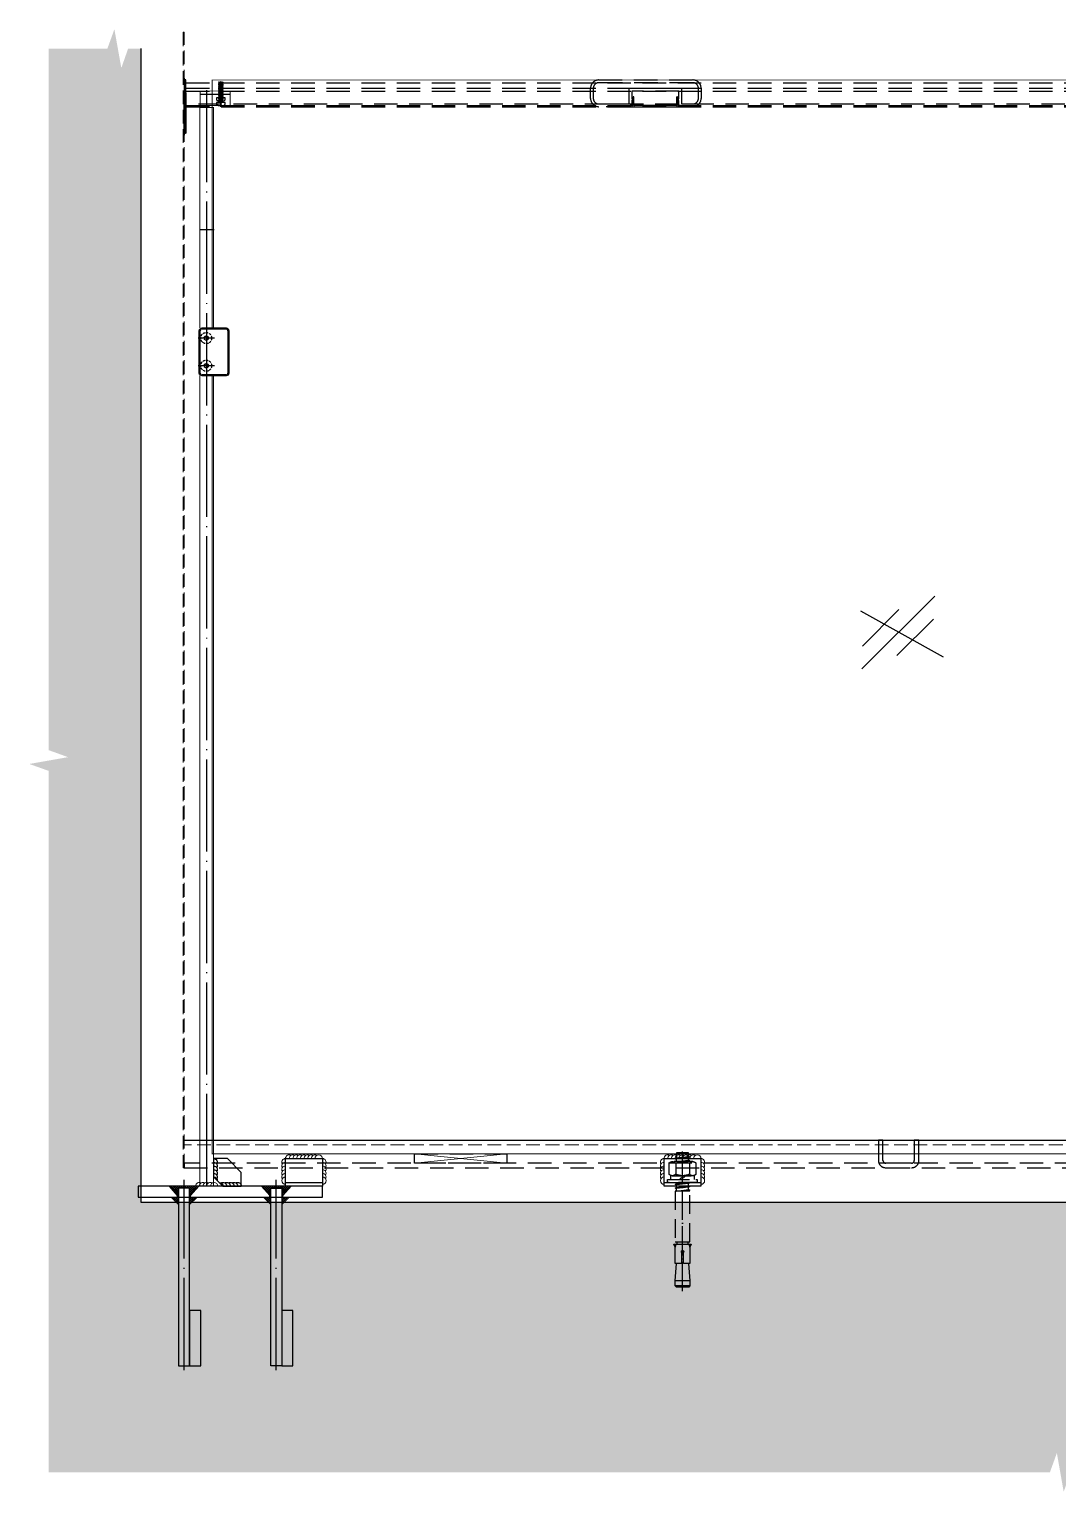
# Model space of a CAD drawing. Header units: millimetres. Extents: x 2 to 2233, y -18 to 1568.
# Drawn here: x 2 to 1117, y -18 to 1568 of the extents above; entities that cross this region are included whole.
import ezdxf

# ---------------------------------------------------------------- set-up
doc = ezdxf.new("R2010")
doc.units = ezdxf.units.MM
for name, pattern in [('CENTER', [2, 1.25, -0.25, 0.25, -0.25]), ('DASH', [0.35, 0.25, -0.1]), ('DASHED', [19.05, 12.7, -6.35]), ('DOTE', [2.42, 2, -0.2, 0.02, -0.2]), ('HIDDEN', [9.525, 6.35, -3.175])]:
    doc.linetypes.add(name, pattern=pattern)
for name, color, linetype in [('@F03_Section_Glass', 4, 'Continuous'), ('@F05_Section_Steel', 24, 'Continuous'), ('@F09_Submate', 8, 'Continuous'), ('@F17_Gridline_Other', 132, 'Continuous'), ('DIM', 8, 'Continuous'), ('F01_Section_Alu.E', 92, 'Continuous'), ('F06_Section_Steel', 24, 'Continuous'), ('F08_Hardware', 13, 'Continuous'), ('F09_Submate', 8, 'Continuous'), ('F23_Wall', 2, 'Continuous'), ('F25_Stru_Fill', 252, 'Continuous'), ('F26_Dote', 1, 'DOTE'), ('F57_Sign', 240, 'Continuous'), ('F58_Dote', 1, 'DOTE'), ('pj', 4, 'Continuous'), ('WELD', 8, 'Continuous'), ('XX', 6, 'DASHED'), ('ZX', 1, 'CENTER'), ('图框', 7, 'Continuous')]:
    doc.layers.add(name, color=color, linetype=linetype)
doc.layers.add('JY-11填充层', color=8, linetype='Continuous', lineweight=5)
doc.layers.add('虚线', color=6, linetype='HIDDEN', lineweight=13)
pattern_1 = [(45, (-65008.453, 15002.4512), (-1.122532015, 1.122532015), []), (135, (-65008.453, 15002.4512), (-1.122532015, -1.122532015), [])]
pattern_2 = [(45, (419.8, 348.14), (-112.25, 112.25), [])]

# ---------------------------------------------------------------- blocks, each defined once
blk = doc.blocks.new('A$C2D332B79')
at = {"layer": 'DIM', "linetype": 'DASHED', "ltscale": 450}
blk.add_line((7.2, 0), (358.3, 351.1), dxfattribs=at)
at = {"layer": 'DIM'}
for p, q in [((9.8, 110.5), (185.3, 286)), ((0, 279.9), (398.5, 58.2)), ((176.3, 65), (351.8, 240.6))]:
    blk.add_line(p, q, dxfattribs=at)
blk = doc.blocks.new('*U98')
at = {"layer": 'JY-11填充层'}
for centre, end in [((4, 0), 180), ((8, 0), 120), ((12, 0), 120), ((16, 0), 120), ((20, 0), 120), ((24, 0), 120)]:
    blk.add_arc(centre, 4, 0, end, dxfattribs=at)
blk = doc.blocks.new('*U14')
at = {"layer": 'JY-11填充层'}
for centre, end in [((4, 0), 180), ((8, 0), 120), ((12, 0), 120), ((16, 0), 120), ((20, 0), 120), ((24, 0), 120), ((28, 0), 120), ((32, 0), 120), ((36, 0), 120)]:
    blk.add_arc(centre, 4, 0, end, dxfattribs=at)
blk = doc.blocks.new('30角钢（平面）')
at = {"layer": '@F05_Section_Steel', "elevation": 0}
for points in [[(171496.2, -73616), (171496.2, -73586), (171456.2, -73586), (171456.2, -73616), (171496.2, -73616)], [(171496.2, -73612), (171496.2, -73612), (171456.2, -73612)]]:
    blk.add_lwpolyline(points, dxfattribs=at)
at = {"layer": 'JY-11填充层', "rotation": 90}
blk.add_blockref('*U98', (171456.2, -73614, 0), dxfattribs=at)
at = {"layer": 'JY-11填充层'}
blk.add_blockref('*U14', (171456.2, -73586, 0), dxfattribs=at)
at = {"layer": 'JY-11填充层', "xscale": -1, "rotation": 270}
blk.add_blockref('*U98', (171496.2, -73614, 0), dxfattribs=at)
blk = doc.blocks.new('FB10X15')
at = {"layer": 'F26_Dote', "linetype": 'DOTE', "ltscale": 10}
blk.add_line((73.71, 0), (-22.26, 0), dxfattribs=at)
at = {"layer": 'XX'}
for p, q in [((-17.34, -5), (-16.12, 5)), ((-14.16, 4), (-15.82, 4)), ((-14.84, -5), (-14.14, 0.74)), ((-13.06, 4.62), (-5.68, 4.62)), ((-2, 2), (-4.6, -0.6)), ((-2, 0.6), (-4.6, -2)), ((0.84, 4), (0, 4)), ((0.16, -5), (1.38, 5)), ((3.34, 4), (1.68, 4)), ((2.66, -5), (3.88, 5)), ((5.84, 4), (4.18, 4)), ((5.16, -5), (5.86, 0.74)), ((66.76, -5), (66.76, 5)), ((70.06, -5), (70.06, 5)), ((-15.14, -4), (-16.8, -4)), ((-14.14, -4), (-14.3, -4)), ((-13.06, -4.62), (-5.68, -4.62)), ((2.36, -4), (0.7, -4)), ((4.86, -4), (3.2, -4)), ((5.86, -4), (5.7, -4))]:
    blk.add_line(p, q, dxfattribs=at)
for points in [[(0, 10.1), (-2, 10.1), (-2, -9.9), (0, -9.9)], [(-17.34, -5), (-16.8, -4), (-15.82, 4), (-16.12, 5), (-16.66, 4), (-17.64, -4)], [(-4.6, 8.05), (-2, 8.05), (-2, -8.05), (-4.6, -8.05)], [(2.66, -5), (3.2, -4), (4.18, 4), (3.88, 5), (3.34, 4), (2.36, -4)], [(40.26, -5), (5.86, -5), (5.86, 5), (40.26, 5)]]:
    blk.add_lwpolyline(points, close=True, dxfattribs=at)
for points in [[(-17.64, -4), (-20.14, -4), (-20.14, 4), (-16.66, 4)], [(-14.14, 4.03), (-14.16, 4), (-15.14, -4), (-14.84, -5), (-14.3, -4), (-14.14, -2.68)], [(0, -4.47), (0.16, -5), (0.7, -4), (1.68, 4), (1.38, 5), (0.84, 4), (0, -2.86)], [(5.86, 4.03), (5.84, 4), (4.86, -4), (5.16, -5), (5.7, -4), (5.86, -2.68)], [(40.26, 3.9), (41.86, 3.9)], [(54.86, -4.13), (66.76, -5), (70.06, -5), (70.86, -4.2), (70.86, 4.2), (70.06, 5), (66.76, 5), (54.86, 4.13)], [(41.86, -3.9), (40.26, -3.9)]]:
    blk.add_lwpolyline(points, dxfattribs=at)
for points in [[(-13.06, 9.24), (-5.68, 9.24, -0.221695), (-4.6, 6.93), (-4.6, -6.93, -0.221695), (-5.68, -9.24), (-13.06, -9.24, -0.221695), (-14.14, -6.93), (-14.14, 6.93, -0.221695)], [(43.86, -5), (54.86, -5), (54.86, -0.6), (47.39, -0.6, -2.21525), (47.39, 0.6), (54.86, 0.6), (54.86, 5), (43.86, 5), (41.86, 5.8), (41.86, -5.8)]]:
    blk.add_lwpolyline(points, format="xyb", close=True, dxfattribs=at)
for points in [[(-14.14, 6.93, 0.221695), (-13.06, 4.62, 0.233154), (-13.06, -4.62, 0.221695), (-14.14, -6.93)], [(-4.6, 6.93, -0.221695), (-5.68, 4.62, -0.233154), (-5.68, -4.62, -0.221695), (-4.6, -6.93)]]:
    blk.add_lwpolyline(points, format="xyb", dxfattribs=at)
for centre, start, end in [((40.11, 23.2), 275.41211, 281.64943), ((40.11, -23.2), 78.35057, 84.58789)]:
    blk.add_arc(centre, 18.59, start, end, dxfattribs=at)
blk = doc.blocks.new('YM02-V')
at = {"layer": 'F06_Section_Steel'}
h = blk.add_hatch(dxfattribs=at)
h.set_pattern_fill('ANSI37', color=4, style=0)
h.set_pattern_definition(pattern_1)
h.paths.add_polyline_path([(0, 66), (0, 50), (2, 50), (2, 56), (10, 56), (10, 57)])
h.paths.add_polyline_path([(12, 64), (12, 56), (20, 56)])
h.paths.add_polyline_path([(12, 57), (10, 57), (10, 56), (12, 56)])
h.paths.add_polyline_path([(12, 44), (10, 44), (10, 43), (12, 43)])
h.paths.add_polyline_path([(10, 43), (10, 44), (2, 44), (2, 50), (0, 50), (0, 34)])
h.paths.add_polyline_path([(20, 44), (12, 44), (12, 36)])
h = blk.add_hatch(dxfattribs=at)
h.set_pattern_fill('ANSI37', color=4, style=0)
h.set_pattern_definition(pattern_1)
h.paths.add_polyline_path([(0, -66), (0, -50), (2, -50), (2, -56), (10, -56), (10, -57)])
h.paths.add_polyline_path([(12, -64), (12, -56), (20, -56)])
h.paths.add_polyline_path([(12, -57), (10, -57), (10, -56), (12, -56)])
h.paths.add_polyline_path([(12, -44), (10, -44), (10, -43), (12, -43)])
h.paths.add_polyline_path([(10, -43), (10, -44), (2, -44), (2, -50), (0, -50), (0, -34)])
h.paths.add_polyline_path([(20, -44), (12, -44), (12, -36)])
at = {"layer": 'F06_Section_Steel', "color": 4}
for p, q in [((10, 57), (0, 66)), ((12, 64), (20, 56)), ((12, 57), (10, 57)), ((10, 57), (10, 56)), ((10, 43), (0, 34)), ((10, 43), (10, 44)), ((12, 43), (10, 43)), ((12, 36), (20, 44)), ((10, -43), (0, -34)), ((12, -43), (10, -43)), ((10, -43), (10, -44)), ((12, -36), (20, -44)), ((10, -57), (0, -66)), ((10, -57), (10, -56)), ((12, -57), (10, -57)), ((12, -64), (20, -56))]:
    blk.add_line(p, q, dxfattribs=at)
at = {"layer": 'F06_Section_Steel'}
for points in [[(12, -100), (12, 100), (0, 100), (0, -100)], [(195, 68), (135, 68), (135, 56), (195, 56), (195, 68)], [(195, 44), (2, 44), (2, 56), (195, 56), (195, 44)], [(195, -44), (2, -44), (2, -56), (195, -56), (195, -44)], [(195, -32), (135, -32), (135, -44), (195, -44), (195, -32)]]:
    blk.add_lwpolyline(points, close=True, dxfattribs=at)
at = {"layer": 'F58_Dote', "ltscale": 50}
for p, q in [((199.6, 50), (-6.9, 50)), ((199.6, -50), (-6.9, -50))]:
    blk.add_line(p, q, dxfattribs=at)
blk = doc.blocks.new('肋板')
at = {"layer": '@F05_Section_Steel', "elevation": 0}
blk.add_lwpolyline([(-135353.8, 59079.8), (-135373.8, 59079.8), (-135373.8, 59094.8), (-135358.8, 59109.8), (-135343.8, 59109.8), (-135343.8, 59089.8)], close=True, dxfattribs=at)
at = {"layer": 'WELD'}
for centre, start, end in [((-135343.8, 59105.8, 0), 90, 210), ((-135343.8, 59101.8, 0), 90, 210), ((-135343.8, 59097.8, 0), 90, 210), ((-135343.8, 59093.8, 0), 90, 210), ((-135343.8, 59101.8, 0), 90, 150), ((-135343.8, 59097.8, 0), 90, 150), ((-135343.8, 59093.8, 0), 90, 150), ((-135369.8, 59079.8, 0), 60, 180), ((-135365.8, 59079.8, 0), 60, 180), ((-135365.8, 59079.8, 0), 120, 180), ((-135361.8, 59079.8, 0), 60, 180), ((-135361.8, 59079.8, 0), 120, 180), ((-135357.8, 59079.8, 0), 60, 180), ((-135357.8, 59079.8, 0), 120, 180), ((-135353.8, 59079.8, 0), 60, 180), ((-135353.8, 59079.8, 0), 120, 180), ((-135349.8, 59079.8, 0), 90, 180), ((-135349.8, 59079.8, 0), 120, 180), ((-135343.8, 59089.8, 0), 90, 210), ((-135343.8, 59085.8, 0), 90, 180), ((-135343.8, 59089.8, 0), 90, 150), ((-135343.8, 59085.8, 0), 90, 150)]:
    blk.add_arc(centre, 4, start, end, dxfattribs=at)
blk = doc.blocks.new('*U110')
at = {"layer": 'JY-11填充层'}
for centre, end in [((4, 0), 180), ((8, 0), 120), ((12, 0), 120), ((16, 0), 120), ((20, 0), 120)]:
    blk.add_arc(centre, 4, 0, end, dxfattribs=at)
blk = doc.blocks.new('*U23')
at = {"layer": 'pj'}
for p, q in [((-2.1, 0), (-2.1, -0.5)), ((-2.5, -0.8), (2.5, -0.4)), ((-2.5, -0.8), (2.5, -0.4)), ((-2.1, -0.5), (-2.5, -0.8)), ((-2.5, -0.8), (-2.5, -0.8)), ((-2.5, -0.8), (-2.1, -1.1)), ((-2.5, -1.6), (2.5, -1.2)), ((-2.5, -1.6), (2.5, -1.2)), ((-2.1, -1.3), (-2.5, -1.6)), ((-2.5, -1.6), (-2.5, -1.6)), ((-2.5, -1.6), (-2.1, -1.9)), ((-2.5, -2.4), (2.5, -2)), ((-2.5, -2.4), (2.5, -2)), ((-2.5, -2.4), (-2.1, -2.1)), ((-2.1, -2.7), (-2.5, -2.4)), ((-2.5, -2.4), (-2.5, -2.4)), ((-2.5, -3.2), (2.5, -2.8)), ((-2.5, -3.2), (2.5, -2.8)), ((-2.5, -3.2), (-2.1, -2.9)), ((-2.5, -3.2), (-2.5, -3.2)), ((-2.1, -3.5), (-2.5, -3.2)), ((-2.5, -4), (2.5, -3.6)), ((-2.5, -4), (2.5, -3.6)), ((-2.5, -4), (-2.1, -3.7)), ((-2.5, -4), (-2.5, -4)), ((-2.1, -4.3), (-2.5, -4)), ((-2.5, -4.8), (2.5, -4.4)), ((-2.5, -4.8), (2.5, -4.4)), ((-2.5, -4.8), (-2.1, -4.5)), ((-2.5, -4.8), (-2.5, -4.8)), ((-2.1, -5.1), (-2.5, -4.8)), ((-2.5, -5.6), (2.5, -5.2)), ((-2.5, -5.6), (2.5, -5.2)), ((-2.5, -5.6), (-2.1, -5.3)), ((-2.5, -5.6), (-2.5, -5.6)), ((-2.1, -5.9), (-2.5, -5.6)), ((-2.5, -6.4), (2.5, -6)), ((-2.5, -6.4), (2.5, -6)), ((-2.5, -6.4), (-2.1, -6.1)), ((-2.5, -6.4), (-2.5, -6.4)), ((-2.1, -6.7), (-2.5, -6.4)), ((-2.5, -7.2), (2.5, -6.8)), ((-2.5, -7.2), (2.5, -6.8)), ((-2.5, -7.2), (-2.1, -6.9)), ((-2.5, -7.2), (-2.5, -7.2)), ((-2.1, -7.5), (-2.5, -7.2)), ((-2.5, -8), (2.5, -7.6)), ((-2.5, -8), (2.5, -7.6)), ((-2.5, -8), (-2.1, -7.7)), ((-2.5, -8), (-2.5, -8)), ((-2.1, -8.3), (-2.5, -8)), ((-2.5, -8.8), (2.5, -8.4)), ((-2.5, -8.8), (2.5, -8.4)), ((-2.5, -8.8), (-2.1, -8.5)), ((-2.5, -8.8), (-2.5, -8.8)), ((-2.1, -9.1), (-2.5, -8.8)), ((-2.5, -9.6), (2.5, -9.2)), ((-2.5, -9.6), (2.5, -9.2)), ((-2.5, -9.6), (-2.1, -9.3)), ((-2.5, -9.6), (-2.5, -9.6)), ((-2.1, -9.9), (-2.5, -9.6)), ((-2.5, -10.4), (2.5, -10)), ((-2.5, -10.4), (2.5, -10)), ((-2.5, -10.4), (-2.1, -10.1)), ((-2.5, -10.4), (-2.5, -10.4)), ((-2.1, -10.7), (-2.5, -10.4)), ((-2.5, -11.2), (2.5, -10.8)), ((-2.5, -11.2), (2.5, -10.8)), ((-2.5, -11.2), (-2.1, -10.9)), ((-2.5, -11.2), (-2.5, -11.2)), ((-2.1, -11.5), (-2.5, -11.2)), ((-2.5, -12), (2.5, -11.6)), ((-2.5, -12), (2.5, -11.6)), ((-2.5, -12), (-2.1, -11.7)), ((-2.5, -12), (-2.5, -12)), ((-2.1, -12.3), (-2.5, -12)), ((-2.5, -12.8), (2.5, -12.4)), ((-2.5, -12.8), (2.5, -12.4)), ((-2.5, -12.8), (-2.1, -12.5)), ((-2.5, -12.8), (-2.5, -12.8)), ((-2.1, -13.1), (-2.5, -12.8)), ((-2.5, -13.6), (2.5, -13.2)), ((-2.5, -13.6), (2.5, -13.2)), ((-2.5, -13.6), (-2.1, -13.3)), ((-2.5, -13.6), (-2.5, -13.6)), ((-2.1, -13.9), (-2.5, -13.6)), ((-2.5, -14.4), (2.5, -14)), ((-2.5, -14.4), (2.5, -14)), ((-2.5, -14.4), (-2.1, -14.1)), ((-2.1, -14.7), (-2.5, -14.4)), ((-2.5, -14.4), (-2.5, -14.4)), ((-2.5, -15.2), (2.5, -14.8)), ((-2.5, -15.2), (2.5, -14.8)), ((-2.1, -14.9), (-2.5, -15.2)), ((-2.5, -15.2), (-2.5, -15.2)), ((-2.5, -15.2), (-2.1, -15.5)), ((-2.5, -16), (2.5, -15.6)), ((-2.5, -16), (2.5, -15.6)), ((-2.1, -15.7), (-2.5, -16)), ((-2.1, -0.5), (2.1, -0.1)), ((-2.1, -1.1), (2.1, -0.7)), ((-2.1, -1.3), (2.1, -0.9)), ((-2.1, -1.1), (-2.1, -1.3)), ((-2.1, -1.9), (2.1, -1.5)), ((-2.1, -2.1), (2.1, -1.7)), ((-2.1, -1.9), (-2.1, -2)), ((-2.1, -2.1), (-2.1, -2)), ((-2.1, -2.7), (2.1, -2.3)), ((-2.1, -2.9), (2.1, -2.5)), ((-2.1, -2.7), (-2.1, -2.8)), ((-2.1, -2.9), (-2.1, -2.8)), ((-2.1, -3.5), (2.1, -3.1)), ((-2.1, -3.7), (2.1, -3.3)), ((-2.1, -3.5), (-2.1, -3.6)), ((-2.1, -3.7), (-2.1, -3.6)), ((-2.1, -4.3), (2.1, -3.9)), ((-2.1, -4.5), (2.1, -4.1)), ((-2.1, -4.3), (-2.1, -4.4)), ((-2.1, -4.5), (-2.1, -4.4)), ((-2.1, -5.1), (2.1, -4.7)), ((-2.1, -5.3), (2.1, -4.9)), ((-2.1, -5.1), (-2.1, -5.2)), ((-2.1, -5.3), (-2.1, -5.2)), ((-2.1, -5.9), (2.1, -5.5)), ((-2.1, -6.1), (2.1, -5.7)), ((-2.1, -5.9), (-2.1, -6)), ((-2.1, -6.1), (-2.1, -6)), ((-2.1, -6.7), (2.1, -6.3)), ((-2.1, -6.9), (2.1, -6.5)), ((-2.1, -6.7), (-2.1, -6.8)), ((-2.1, -6.9), (-2.1, -6.8)), ((-2.1, -7.5), (2.1, -7.1)), ((-2.1, -7.7), (2.1, -7.3)), ((-2.1, -7.5), (-2.1, -7.6)), ((-2.1, -7.7), (-2.1, -7.6)), ((-2.1, -8.3), (2.1, -7.9)), ((-2.1, -8.5), (2.1, -8.1)), ((-2.1, -8.3), (-2.1, -8.4)), ((-2.1, -8.5), (-2.1, -8.4)), ((-2.1, -9.1), (2.1, -8.7)), ((-2.1, -9.3), (2.1, -8.9)), ((-2.1, -9.1), (-2.1, -9.2)), ((-2.1, -9.3), (-2.1, -9.2)), ((-2.1, -9.9), (2.1, -9.5)), ((-2.1, -10.1), (2.1, -9.7)), ((-2.1, -9.9), (-2.1, -10)), ((-2.1, -10.1), (-2.1, -10)), ((-2.1, -10.7), (2.1, -10.3)), ((-2.1, -10.9), (2.1, -10.5)), ((-2.1, -10.7), (-2.1, -10.8)), ((-2.1, -10.9), (-2.1, -10.8)), ((-2.1, -11.5), (2.1, -11.1)), ((-2.1, -11.7), (2.1, -11.3)), ((-2.1, -11.5), (-2.1, -11.6)), ((-2.1, -11.7), (-2.1, -11.6)), ((-2.1, -12.3), (2.1, -11.9)), ((-2.1, -12.5), (2.1, -12.1)), ((-2.1, -12.3), (-2.1, -12.4)), ((-2.1, -12.5), (-2.1, -12.4)), ((-2.1, -13.1), (2.1, -12.7)), ((-2.1, -13.3), (2.1, -12.9)), ((-2.1, -13.1), (-2.1, -13.2)), ((-2.1, -13.3), (-2.1, -13.2)), ((-2.1, -13.9), (2.1, -13.5)), ((-2.1, -14.1), (2.1, -13.7)), ((-2.1, -14.1), (-2.1, -13.9)), ((-2.1, -14.7), (2.1, -14.3)), ((-2.1, -14.9), (2.1, -14.5)), ((-2.1, -14.8), (-2.1, -14.7)), ((-2.1, -14.8), (-2.1, -14.9)), ((-2.1, -15.5), (2.1, -15.1)), ((-2.1, -15.7), (2.1, -15.3)), ((-2.1, -15.5), (-2.1, -15.7)), ((2.1, 0), (2.1, -0.1)), ((2.1, -0.1), (2.5, -0.4)), ((2.5, -0.4), (2.1, -0.7)), ((2.1, -0.7), (2.1, -0.9)), ((2.1, -0.9), (2.5, -1.2)), ((2.5, -1.2), (2.1, -1.5)), ((2.1, -1.5), (2.1, -1.6)), ((2.1, -1.7), (2.1, -1.6)), ((2.5, -2), (2.1, -1.7)), ((2.1, -2.3), (2.5, -2)), ((2.1, -2.3), (2.1, -2.4)), ((2.1, -2.5), (2.1, -2.4)), ((2.5, -2.8), (2.1, -2.5)), ((2.1, -3.1), (2.5, -2.8)), ((2.1, -3.1), (2.1, -3.2)), ((2.1, -3.3), (2.1, -3.2)), ((2.5, -3.6), (2.1, -3.3)), ((2.1, -3.9), (2.5, -3.6)), ((2.1, -3.9), (2.1, -4)), ((2.1, -4.1), (2.1, -4)), ((2.5, -4.4), (2.1, -4.1)), ((2.1, -4.7), (2.5, -4.4)), ((2.1, -4.7), (2.1, -4.8)), ((2.1, -4.9), (2.1, -4.8)), ((2.5, -5.2), (2.1, -4.9)), ((2.1, -5.5), (2.5, -5.2)), ((2.1, -5.5), (2.1, -5.6)), ((2.1, -5.7), (2.1, -5.6)), ((2.5, -6), (2.1, -5.7)), ((2.1, -6.3), (2.5, -6)), ((2.1, -6.3), (2.1, -6.4)), ((2.1, -6.5), (2.1, -6.4)), ((2.5, -6.8), (2.1, -6.5)), ((2.1, -7.1), (2.5, -6.8)), ((2.1, -7.1), (2.1, -7.2)), ((2.1, -7.3), (2.1, -7.2)), ((2.5, -7.6), (2.1, -7.3)), ((2.1, -7.9), (2.5, -7.6)), ((2.1, -7.9), (2.1, -8)), ((2.1, -8.1), (2.1, -8)), ((2.5, -8.4), (2.1, -8.1)), ((2.1, -8.7), (2.5, -8.4)), ((2.1, -8.7), (2.1, -8.8)), ((2.1, -8.9), (2.1, -8.8)), ((2.5, -9.2), (2.1, -8.9)), ((2.1, -9.5), (2.5, -9.2)), ((2.1, -9.5), (2.1, -9.6)), ((2.1, -9.7), (2.1, -9.6)), ((2.5, -10), (2.1, -9.7)), ((2.1, -10.3), (2.5, -10)), ((2.1, -10.3), (2.1, -10.4)), ((2.1, -10.5), (2.1, -10.4)), ((2.5, -10.8), (2.1, -10.5)), ((2.1, -11.1), (2.5, -10.8)), ((2.1, -11.1), (2.1, -11.2)), ((2.1, -11.3), (2.1, -11.2)), ((2.5, -11.6), (2.1, -11.3)), ((2.1, -11.9), (2.5, -11.6)), ((2.1, -11.9), (2.1, -12)), ((2.1, -12.1), (2.1, -12)), ((2.5, -12.4), (2.1, -12.1)), ((2.1, -12.7), (2.5, -12.4)), ((2.1, -12.7), (2.1, -12.8)), ((2.1, -12.9), (2.1, -12.8)), ((2.5, -13.2), (2.1, -12.9)), ((2.1, -13.5), (2.5, -13.2)), ((2.1, -13.7), (2.1, -13.5)), ((2.5, -14), (2.1, -13.7)), ((2.1, -14.3), (2.5, -14)), ((2.1, -14.4), (2.1, -14.3)), ((2.1, -14.4), (2.1, -14.5)), ((2.1, -14.5), (2.5, -14.8)), ((2.5, -14.8), (2.1, -15.1)), ((2.1, -15.1), (2.1, -15.3)), ((2.1, -15.3), (2.5, -15.6)), ((2.5, -15.6), (2.1, -15.9)), ((2.5, -0.4), (2.5, -0.4)), ((2.5, -1.2), (2.5, -1.2)), ((2.5, -2), (2.5, -2)), ((2.5, -2.8), (2.5, -2.8)), ((2.5, -3.6), (2.5, -3.6)), ((2.5, -4.4), (2.5, -4.4)), ((2.5, -5.2), (2.5, -5.2)), ((2.5, -6), (2.5, -6)), ((2.5, -6.8), (2.5, -6.8)), ((2.5, -7.6), (2.5, -7.6)), ((2.5, -8.4), (2.5, -8.4)), ((2.5, -9.2), (2.5, -9.2)), ((2.5, -10), (2.5, -10)), ((2.5, -10.8), (2.5, -10.8)), ((2.5, -11.6), (2.5, -11.6)), ((2.5, -12.4), (2.5, -12.4)), ((2.5, -13.2), (2.5, -13.2)), ((2.5, -14), (2.5, -14)), ((2.5, -14.8), (2.5, -14.8)), ((2.5, -15.6), (2.5, -15.6)), ((-2.5, -16), (-2.5, -16)), ((-2.5, -16), (-2.1, -16.3)), ((-2.5, -16.8), (2.5, -16.4)), ((-2.5, -16.8), (2.5, -16.4)), ((-2.5, -16.8), (-2.1, -16.5)), ((-2.1, -17.1), (-2.5, -16.8)), ((-2.5, -16.8), (-2.5, -16.8)), ((-2.1, -16.3), (2.1, -15.9)), ((-2.1, -16.5), (2.1, -16.1)), ((-2.1, -16.3), (-2.1, -16.4)), ((-2.1, -16.5), (-2.1, -16.4)), ((-2.1, -17.1), (2.1, -16.7)), ((-2.1, -17.2), (-2.1, -17.1)), ((2.5, -17.2), (-2.1, -17.2)), ((-0.9, -17.2), (2.1, -16.9)), ((1.8, -17.2), (2.5, -17.2)), ((2.1, -15.9), (2.1, -16)), ((2.1, -16.1), (2.1, -16)), ((2.5, -16.4), (2.1, -16.1)), ((2.1, -16.7), (2.5, -16.4)), ((2.1, -16.9), (2.1, -16.7)), ((2.5, -17.2), (2.1, -16.9)), ((2.5, -16.4), (2.5, -16.4)), ((2.5, -17.2), (2.5, -17.2))]:
    blk.add_line(p, q, dxfattribs=at)
blk.add_lwpolyline([(-4.8, 2.1), (-4.8, 0), (4.8, 0), (4.8, 2.1, 0.148437), (0.4, 3.7), (0.4, 3.5), (-0.4, 3.5), (-0.4, 3.7, 0.148437)], format="xyb", close=True, dxfattribs=at)
at = {"layer": 'ZX', "ltscale": 0.1}
blk.add_line((0, 4.7), (0, -18.2), dxfattribs=at)

msp = doc.modelspace()

# ---------------------------------------------------------------- hatches: boundary and pattern name
at = {"layer": 'F09_Submate', "linetype": 'ByBlock'}
h = msp.add_hatch(dxfattribs=at)
h.set_pattern_fill('DOTS', color=8, scale=0.75, style=0)
h.set_pattern_definition([(0, (-4771304.2913, -2191643.3255), (0.5953125, 1.190625), [0, -1.190625])])
edge = h.paths.add_edge_path()
edge.add_arc((171.8, 1453.3), 2, 90, 179.9327)
edge.add_line((169.8, 1453.3), (169.8, 1513.1))
edge.add_line((169.8, 1513.1), (169.8, 1515.1))
edge.add_arc((171.8, 1515.1), 2, 180, 270)
edge.add_line((171.8, 1513.1), (171.8, 1455.3))
h = msp.add_hatch(dxfattribs=at)
h.set_pattern_fill('DOTS', color=8, scale=0.75, style=0)
h.set_pattern_definition([(0, (-4771304.2913, -2191643.3252), (0.5953125, 1.190625), [0, -1.190625])])
edge = h.paths.add_edge_path()
edge.add_arc((171.8, 1453.3), 2, 90, 179.9327)
edge.add_line((169.8, 1453.3), (169.8, 1513.1))
edge.add_line((169.8, 1513.1), (169.8, 1515.1))
edge.add_arc((171.8, 1515.1), 2, 180, 270)
edge.add_line((171.8, 1513.1), (171.8, 1455.3))
at = {"layer": 'F25_Stru_Fill'}
h = msp.add_hatch(dxfattribs=at)
h.set_pattern_fill('钢筋混凝土', color=256, scale=15, style=0)
h.set_pattern_definition([(45, (-4685017.645, -2137527.733), (-26.5165043, 26.5165043), []), (50, (-4685017.645, -2137527.73), (107.5890274, -9.4128202), [11.25, -123.75]), (355, (-4685017.65, -2137527.73), (-20.8127, 112.82882), [9, -99]), (100.4514, (-4685008.68, -2137528.52), (86.7764073, 103.4159313), [9.5610285, -105.1713168]), (46.1842, (-4685017.65, -2137497.73), (160.0861573, -24.827852), [16.875, -185.625]), (96.6356, (-4685004.3, -2137499.8), (140.199406, 146.1176806), [14.341543, -157.75695]), (351.1842, (-4685017.65, -2137497.73), (140.199292, 146.11779), [13.5, -148.5]), (21, (-4685002.645, -2137505.23), (89.5360578, -60.3928336), [11.25, -123.75]), (326, (-4685002.65, -2137505.23), (36.4972998, 108.7725068), [9, -99]), (71.4514, (-4684995.18, -2137510.27), (126.0333943, 48.3795745), [9.5610285, -105.1713168]), (37.5, (-4685017.645, -2137527.733), (1.8239783, 49.93407807), [0, -97.8, 0, -100.5, 0, -99.375]), (7.5, (-4685017.645, -2137527.733), (39.4604306, 59.1617568), [0, -57.3, 0, -95.55, 0, -37.875]), (327.5, (-4685051.095, -2137527.733), (80.07336543, -3.38323076), [0, -37.5, 0, -117, 0, -155.25]), (317.5, (-4685066.095, -2137527.73), (87.4779254, 15.01574735), [0, -48.75, 0, -77.7, 0, -110.25])])
h.paths.add_polyline_path([(2232.9, 774), (2211.9, 770.3), (2232.9, 762.9)], flags=17)
h.paths.add_polyline_path([(1860.4, 2.6), (1860.4, 295.7), (122.9, 295.7), (122.9, 1547.1), (109.1, 1547.1), (101.7, 1526.1), (94.2, 1568.1), (86.6, 1547.1), (22.9, 1547.1), (22.9, 786.1), (43.9, 778.5), (1.9, 771.1), (22.9, 763.6), (22.9, 2.6), (1108.8, 2.6), (1116.4, 23.6), (1123.8, -18.4), (1131.3, 2.6)])
at = {"layer": 'JY-11填充层'}
h = msp.add_hatch(dxfattribs=at)
h.set_pattern_fill('ANSI31', color=256, scale=100)
h.set_pattern_definition(pattern_2)
h.paths.add_polyline_path([(419.8, 348.1), (469.8, 343.1), (519.8, 348.1)])
h = msp.add_hatch(dxfattribs=at)
h.set_pattern_fill('ANSI31', color=256, scale=100)
h.set_pattern_definition(pattern_2)
h.paths.add_polyline_path([(419.8, 338.1), (469.8, 343.1), (519.8, 338.1)])

# ---------------------------------------------------------------- linework, layer by layer
at = {"lineweight": -2, "ltscale": 0.1, "elevation": 0}
msp.add_lwpolyline([(215.3, 1192.1), (189.3, 1192.1, -0.414214), (186.3, 1195.1), (186.3, 1241.1, -0.414214), (189.3, 1244.1), (215.3, 1244.1, -0.414214), (218.3, 1241.1), (218.3, 1195.1, -0.414214)], format="xyb", close=True, dxfattribs=at)
at = {"layer": '@F03_Section_Glass', "const_width": 1, "elevation": 0}
msp.add_lwpolyline([(200.3, 1244.1), (200.3, 1513.1), (1744, 1513.1), (1744, 348.1), (200.3, 348.1), (200.3, 1192.1)], dxfattribs=at)
at = {"layer": '@F17_Gridline_Other', "linetype": 'DASH', "lineweight": 13, "ltscale": 60}
msp.add_line((1794.8, 358.1, 0), (169.8, 358.1, 0), dxfattribs=at)
at = {"layer": '@F17_Gridline_Other', "linetype": 'DASH', "lineweight": 13, "ltscale": 60, "elevation": 0}
msp.add_lwpolyline([(169.8, 333.1), (169.8, 1564.8), (168.8, 1564.8), (168.8, 333.1)], close=True, dxfattribs=at)
at = {"layer": 'F01_Section_Alu.E', "elevation": 0}
msp.add_lwpolyline([(171.8, 1496.6), (171.8, 1513.1, -0.414214), (169.8, 1515.1), (169.8, 1513.1), (169.8, 1496.6)], format="xyb", dxfattribs=at)
msp.add_lwpolyline([(171.8, 1496.6), (171.8, 1513.1, -0.414214), (169.8, 1515.1), (169.8, 1513.1), (169.8, 1496.6)], format="xyb", dxfattribs=at)
at = {"layer": 'F01_Section_Alu.E'}
msp.add_lwpolyline([(171.8, 1499.1), (171.8, 1455.3, 0.414214), (169.8, 1453.3), (169.8, 1455.3), (169.8, 1499.1)], format="xyb", dxfattribs=at)
at = {"layer": 'F06_Section_Steel', "ltscale": 20}
msp.add_line((219.8, 1497.2, 0), (187.3, 1497.2, 0), dxfattribs=at)
at = {"layer": 'F06_Section_Steel'}
for p, q in [((201.8, 1486.8, 0), (186.8, 1486.8, 0)), ((202.3, 1350.7, 0), (187.3, 1350.7, 0)), ((169.8, 363.1, 0), (1673, 363.1, 0))]:
    msp.add_line(p, q, dxfattribs=at)
at = {"layer": 'F06_Section_Steel', "const_width": 1, "elevation": 0}
msp.add_lwpolyline([(187.3, 1485.5), (219.8, 1485.5), (219.8, 1501.1), (187.3, 1501.1)], close=True, dxfattribs=at)
for points in [[(201.8, 1244.1), (201.8, 1483.1), (186.8, 1483.1), (186.8, 1244.1)], [(186.8, 1192.1), (186.8, 313.1), (201.8, 313.1), (201.8, 1192.1)]]:
    msp.add_lwpolyline(points, dxfattribs=at)
at = {"layer": 'F23_Wall', "elevation": 0}
msp.add_lwpolyline([(122.9, 1547.4), (122.9, 295.7), (1860.4, 295.7), (1860.4, 2.6)], dxfattribs=at)
at = {"layer": 'F25_Stru_Fill', "linetype": 'DASH', "ltscale": 10, "elevation": 0, "flags": 128}
for points in [[(195.8, 1232), (193.8, 1230.8), (191.8, 1232), (191.8, 1234.3), (193.8, 1235.4), (195.8, 1234.3)], [(195.8, 1202), (193.8, 1200.8), (191.8, 1202), (191.8, 1204.3), (193.8, 1205.4), (195.8, 1204.3)]]:
    msp.add_lwpolyline(points, close=True, dxfattribs=at)
at = {"layer": 'F25_Stru_Fill', "linetype": 'DASH', "ltscale": 10}
for centre, radius in [((193.8, 1233.1, 0), 6), ((193.8, 1233.1, 0), 2.31), ((193.8, 1203.1, 0), 6), ((193.8, 1203.1, 0), 2.31)]:
    msp.add_circle(centre, radius, dxfattribs=at)
at = {"layer": 'F58_Dote', "ltscale": 5}
for p, q in [((202.6, 1233.1, 0), (184.9, 1233.1, 0)), ((202.6, 1203.1, 0), (184.9, 1203.1, 0))]:
    msp.add_line(p, q, dxfattribs=at)
at = {"layer": 'F58_Dote', "ltscale": 50, "elevation": 0}
msp.add_lwpolyline([(194.3, 313.1), (194.3, 1510.1)], dxfattribs=at)
at = {"layer": 'JY-11填充层'}
for p, q in [((419.8, 338.1, 0), (519.8, 348.1, 0)), ((519.8, 338.1, 0), (419.8, 348.1, 0))]:
    msp.add_line(p, q, dxfattribs=at)
at = {"layer": 'XX', "ltscale": 2}
for p, q in [((171.8, 1510.1, 0), (1558.5, 1510.1, 0)), ((171.8, 1504.1, 0), (1557.5, 1504.1, 0)), ((171.8, 1501.1, 0), (1557.5, 1501.1, 0)), ((171.8, 1485.3, 0), (1562, 1485.3, 0)), ((171.8, 1484.1, 0), (1565.6, 1484.1, 0)), ((185.4, 1487.1, 0), (1559.8, 1487.1, 0))]:
    msp.add_line(p, q, dxfattribs=at)
at = {"layer": 'XX', "ltscale": 2, "elevation": 0}
for points in [[(655.4, 1501.1), (655.4, 1493, 0.414214), (655.8, 1492.6), (656.2, 1492.6, -0.554309), (656.5, 1492), (656.2, 1491.3, -0.286745), (655.8, 1491.1), (655.8, 1491.1, 0.414214), (655.4, 1490.7), (655.4, 1485.9, -0.414214), (654.9, 1485.4), (653.8, 1485.4, 0.414214), (653.3, 1484.9), (653.3, 1484.6, -0.414214), (652.8, 1484.1), (652.8, 1484.1), (619.6, 1484.1, -0.414214), (610.6, 1493.1), (610.6, 1504.1, -0.414214), (619.6, 1513.1), (721.6, 1513.1, -0.414214), (730.6, 1504.1), (730.6, 1493.1, -0.414214), (721.6, 1484.1), (718.7, 1484.1)], [(718.7, 1484.1), (708.9, 1484.1, -0.414214), (708.4, 1484.6), (708.4, 1484.9, 0.414214), (707.9, 1485.4), (706.8, 1485.4, -0.414214), (706.3, 1485.9), (706.3, 1490.7, 0.414214), (705.9, 1491.1), (705.9, 1491.1, -0.286745), (705.5, 1491.3), (705.2, 1492, -0.554309), (705.5, 1492.6), (705.9, 1492.6, 0.414214), (706.3, 1493), (706.3, 1501.1), (655.4, 1501.1)]]:
    msp.add_lwpolyline(points, format="xyb", dxfattribs=at)
for points in [[(721.6, 1510.1), (619.6, 1510.1, 0.414214), (613.6, 1504.1), (613.6, 1493.1, 0.414214), (619.6, 1487.1), (652.4, 1487.1), (652.4, 1504.1), (709.3, 1504.1), (709.3, 1487.1), (721.6, 1487.1, 0.414214), (727.6, 1493.1), (727.6, 1504.1, 0.414214)], [(680.9, 1485.3), (658.3, 1485.3, -0.590246), (657.6, 1486.5, 0.14145), (657.7, 1486.7), (657.7, 1494.4, 0.731771), (656.9, 1494.6), (656.2, 1493.6, 0.483383), (656.4, 1493, -0.305615), (656.7, 1492.7), (656.7, 1485.8, -0.414214), (656.2, 1485.3), (653.8, 1485.3, 0.414214), (653.4, 1484.9), (653.4, 1484.6, 0.414214), (653.9, 1484.1), (680.9, 1484.1), (707.8, 1484.1, 0.414214), (708.3, 1484.6), (708.3, 1484.9, 0.414214), (707.9, 1485.3), (705.5, 1485.3, -0.414214), (705, 1485.8), (705, 1492.7, -0.305615), (705.3, 1493, 0.483383), (705.5, 1493.6), (704.8, 1494.6, 0.731771), (704, 1494.4), (704, 1486.7, 0.14145), (704.1, 1486.5, -0.590246), (703.4, 1485.3)]]:
    msp.add_lwpolyline(points, format="xyb", close=True, dxfattribs=at)
at = {"layer": 'XX', "ltscale": 2}
msp.add_lwpolyline([(966.8, 341.1), (966.8, 363.1), (961.8, 363.1), (961.8, 341.1, -0.414214), (958.8, 338.1), (930.8, 338.1, -0.414214), (927.8, 341.1), (927.8, 363.1), (922.8, 363.1), (922.8, 341.1, 0.414214), (930.8, 333.1), (958.8, 333.1, 0.414214)], format="xyb", close=True, dxfattribs=at)
msp.add_lwpolyline([(1673, 338.1), (169.8, 338.1), (169.8, 333.1), (1673, 333.1)], dxfattribs=at)
at = {"layer": 'XX', "ltscale": 2, "elevation": 0}
msp.add_lwpolyline([(419.8, 348.1), (519.8, 348.1), (519.8, 338.1), (419.8, 338.1)], close=True, dxfattribs=at)
at = {"layer": '虚线', "lineweight": -2, "ltscale": 10, "elevation": 0}
msp.add_lwpolyline([(215.3, 1193.1), (189.3, 1193.1, -0.414214), (187.3, 1195.1), (187.3, 1241.1, -0.414214), (189.3, 1243.1), (215.3, 1243.1, -0.414214), (217.3, 1241.1), (217.3, 1195.1, -0.414214)], format="xyb", close=True, dxfattribs=at)

# ---------------------------------------------------------------- block references
at = {"rotation": 180}
for p in [(209.7, 1493.6, 0), (209.7, 1488.8, 0)]:
    msp.add_blockref('*U23', p, dxfattribs=at)
at = {"layer": '@F09_Submate', "xscale": -1}
msp.add_blockref('肋板', (-135142, -58766.7, 0), dxfattribs=at)
at = {"layer": 'F06_Section_Steel', "rotation": 270}
msp.add_blockref('YM02-V', (219.8, 313.1, 0), dxfattribs=at)
at = {"layer": 'F08_Hardware', "extrusion": (0, 0, -1), "xscale": 1.6, "yscale": 1.6, "zscale": -1.6, "rotation": 270}
msp.add_blockref('FB10X15', (-710.4, 317.1), dxfattribs=at)
at = {"layer": 'F57_Sign', "xscale": -1}
for p in [(171776, 73929.1, 0), (171776, 73929.1, 0), (172186.6, 73929.1, 0), (172186.6, 73929.1, 0)]:
    msp.add_blockref('30角钢（平面）', p, dxfattribs=at)
at = {"layer": 'JY-11填充层', "extrusion": (0, 0, -1), "zscale": -1}
msp.add_blockref('*U110', (-206.3, 313.1, 0), dxfattribs=at)
at = {"layer": '图框', "xscale": 0.2249999999476131, "yscale": 0.2249999999476131, "zscale": 0.2249999999476131}
msp.add_blockref('A$C2D332B79', (903.3, 874.2), dxfattribs=at)
msp.add_blockref('A$C2D332B79', (903.3, 874.2), dxfattribs=at)

doc.saveas('drawing.dxf')
